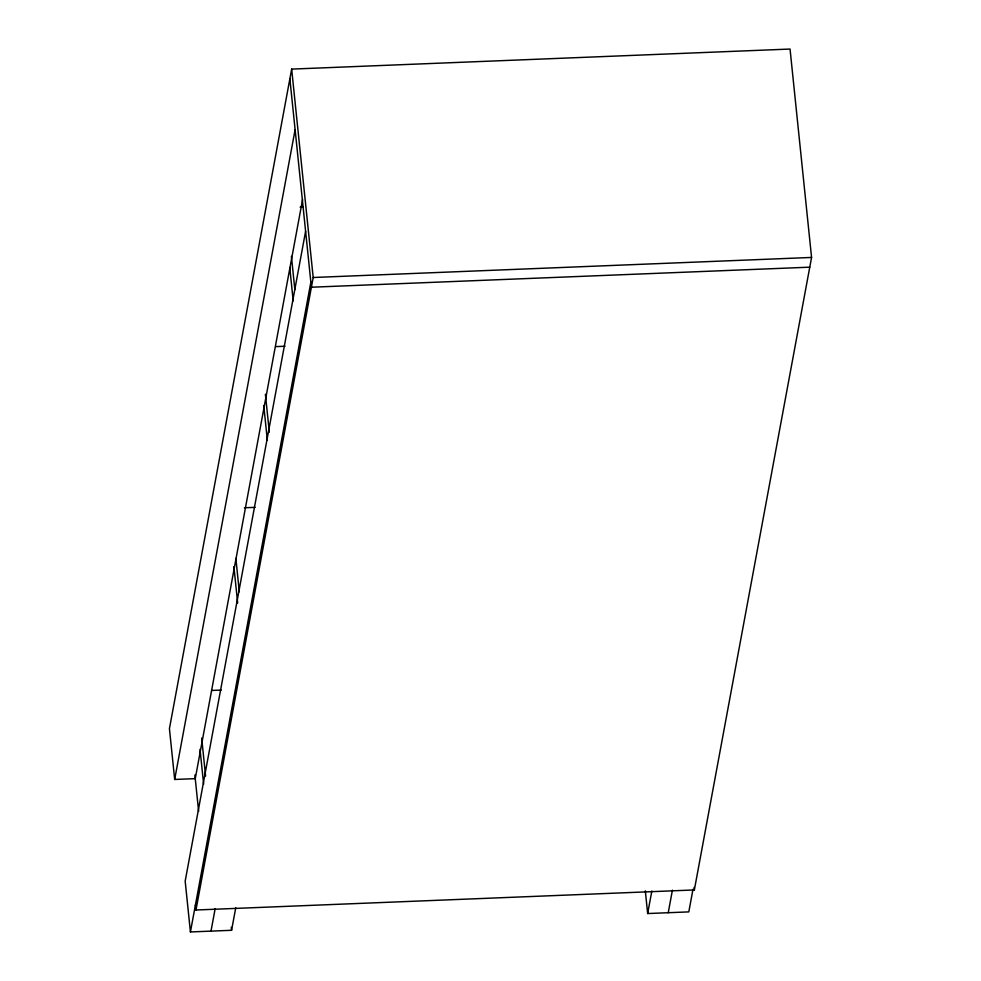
<?xml version="1.0" encoding="UTF-8"?>
<svg xmlns="http://www.w3.org/2000/svg" width="981" height="981" viewBox="0 0 981 981"><rect width="100%" height="100%" fill="white"/><g stroke="black" fill="none" stroke-linecap="round" stroke-linejoin="round"><path stroke-width="1.47" d="M195.44 904.923L195.967 910L694.352 889.951L811.569 257.439L790.048 49.05L291.664 69.111L169.431 728.65L174.679 779.466L195.256 778.644L302.577 199.535M174.679 779.466L295.109 129.664M305.606 231.32L185.176 881.122L190.424 931.95L231.577 930.295L235.759 907.768M190.424 931.95L310.867 282.148M195.967 910L313.197 277.5L291.664 69.111M211.001 931.116L215.182 908.553M692.991 889.326L688.809 911.889L647.656 913.544L651.838 891.03M668.233 912.722L672.414 890.159M300.149 207.199L303.215 207.077M313.197 277.5L811.569 257.439M809.766 267.175L311.382 287.225L289.861 78.836M275.833 346.612L285.005 346.244M244.441 507.778L255.146 507.349M212.104 690.44L221.277 690.072M694.082 887.4L694.352 889.951M645.314 890.822L647.656 913.544M291.406 256.311L294.852 289.689M289.763 267.555L293.209 300.934M265.397 394.264L269.321 432.192M263.754 405.509L267.359 440.408M235.857 558.397L239.303 591.776M233.895 566.613L237.66 603.021M231.271 927.266L231.577 930.295M201.669 738.092L205.593 776.02M200.026 749.337L203.631 784.236M194.876 775.015L198.64 811.397"/></g></svg>
